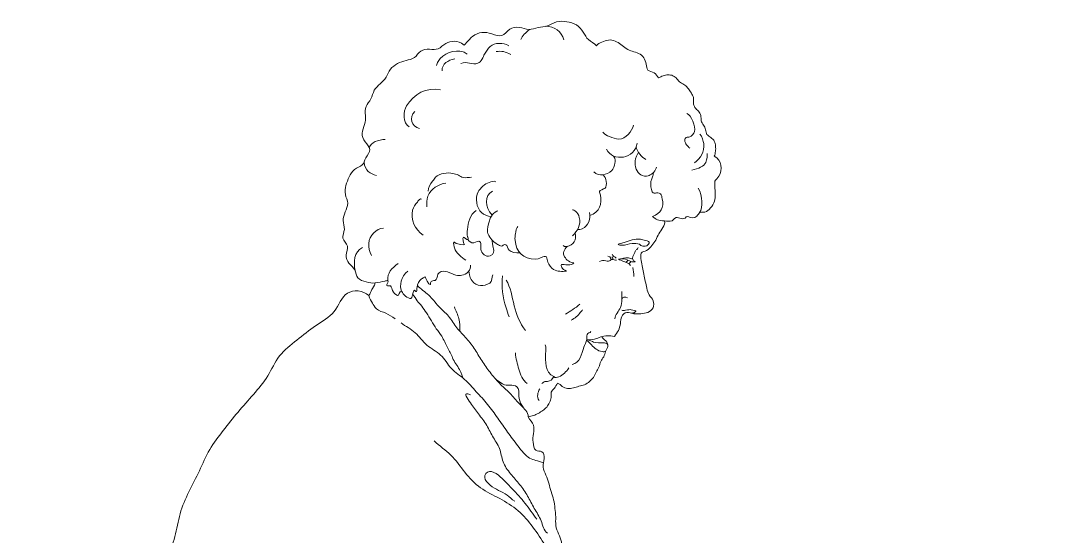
# Model space of a CAD drawing. Header units: feet. Extents: x 89 to 238, y -57 to 31.
# Drawn here: x 147.441 to 150.261, y -38.244 to -36.856 of the extents above; entities that cross this region are included whole.
import ezdxf

# ---------------------------------------------------------------- set-up
doc = ezdxf.new("R2010")
doc.units = ezdxf.units.FT
doc.header["$MEASUREMENT"] = 0
doc.layers.add('inner', color=1, linetype='Continuous')
doc.layers.add('outer', color=3, linetype='Continuous')

msp = doc.modelspace()

# ---------------------------------------------------------------- linework, layer by layer
at = {"layer": 'inner', "lineweight": 9}
for points in [[(148.7869, -36.906), (148.7916, -36.8966), (148.7987, -36.888), (148.8122, -36.8792)], [(148.854, -36.8708), (148.8778, -36.8708), (148.8972, -36.8843), (148.903, -36.9076)], [(148.76, -36.9467), (148.7465, -36.939), (148.7354, -36.9368), (148.7204, -36.9388)], [(148.6094, -36.9582), (148.5912, -36.9627), (148.5751, -36.9709), (148.5751, -36.9907)], [(148.5019, -37.1005), (148.4853, -37.1171), (148.4931, -37.1405), (148.5148, -37.1459)], [(148.4223, -37.1758), (148.4038, -37.1758), (148.383, -37.1838), (148.3791, -37.1972)], [(149.0178, -37.2015), (149.0344, -37.238), (149.0955, -37.2277), (149.1003, -37.1854)], [(149.098, -37.1952), (149.0992, -37.2084), (149.1139, -37.2246), (149.1239, -37.2298)], [(148.365, -37.2371), (148.3667, -37.2598), (148.3826, -37.2685), (148.3984, -37.2725)], [(148.7109, -37.3151), (148.6896, -37.3267), (148.6889, -37.3574), (148.7097, -37.3793)], [(149.2651, -37.3067), (149.2761, -37.3287), (149.279, -37.3582), (149.2688, -37.3728)], [(148.3605, -37.4669), (148.3375, -37.4785), (148.3366, -37.5071), (148.3409, -37.5286)], [(149.1035, -37.4666), (149.1026, -37.4694), (149.1003, -37.4721), (149.0975, -37.473)], [(149.0352, -37.4984), (149.035, -37.4969), (149.0349, -37.4954), (149.0323, -37.492)], [(149.0441, -37.4951), (149.0396, -37.4921), (149.0361, -37.4894), (149.033, -37.4851)], [(149.0756, -37.5008), (149.0745, -37.5025), (149.0718, -37.5059), (149.0698, -37.5064)], [(148.4572, -37.5097), (148.4391, -37.5232), (148.4277, -37.5346), (148.429, -37.5563)], [(149.0848, -37.5046), (149.0822, -37.5072), (149.0804, -37.5089), (149.0772, -37.5099)], [(149.0886, -37.5206), (149.0913, -37.5287), (149.0914, -37.5364), (149.0914, -37.5451)], [(148.4827, -37.5307), (148.4644, -37.5443), (148.46, -37.5705), (148.4658, -37.5842)], [(148.7478, -37.5546), (148.7596, -37.5731), (148.7672, -37.6251), (148.7842, -37.6707), (148.7999, -37.6904)], [(148.5087, -37.5693), (148.5172, -37.5782), (148.5414, -37.594), (148.5641, -37.6257), (148.5944, -37.6504), (148.6135, -37.6847), (148.6418, -37.7113), (148.6648, -37.7424), (148.684, -37.7759), (148.7068, -37.8072), (148.7322, -37.8364), (148.7618, -37.8617), (148.7854, -37.892), (148.8074, -37.9097), (148.8074, -37.923)], [(149.0746, -37.6023), (149.0686, -37.5984), (149.0594, -37.6004), (149.0594, -37.6049)], [(148.6084, -37.6268), (148.6115, -37.6376), (148.6243, -37.6576), (148.6227, -37.6811), (148.6234, -37.6932)], [(148.9463, -37.6195), (148.9339, -37.6304), (148.9208, -37.6378), (148.9074, -37.6468)], [(148.4648, -37.6701), (148.4772, -37.679), (148.5053, -37.6934), (148.5314, -37.733), (148.5749, -37.7529), (148.5973, -37.7956), (148.6371, -37.8202), (148.6666, -37.8557), (148.699, -37.8886), (148.725, -37.9264), (148.7518, -37.9645), (148.7778, -38), (148.8113, -38.0418), (148.8326, -38.0394), (148.8482, -38.048)], [(148.7725, -37.7509), (148.7741, -37.766), (148.7808, -37.7951), (148.7917, -37.8234), (148.804, -37.8333)], [(148.6517, -37.864), (148.6299, -37.854), (148.6506, -37.8841), (148.6691, -37.9112), (148.6949, -37.9412), (148.7096, -37.976), (148.7331, -38.0073), (148.7363, -38.0452), (148.7592, -38.0772), (148.7848, -38.1044), (148.8062, -38.136), (148.8227, -38.1701), (148.8441, -38.2018), (148.8488, -38.2292), (148.8588, -38.2364)], [(148.8381, -37.8473), (148.8326, -37.8578), (148.8296, -37.8687), (148.8363, -37.8791)], [(148.5535, -37.9881), (148.5679, -38.0016), (148.6021, -38.0233), (148.6351, -38.0736), (148.6765, -38.1173), (148.7313, -38.1421), (148.7817, -38.1737), (148.8214, -38.2195), (148.842, -38.2531), (148.8537, -38.269)], [(148.8302, -38.1983), (148.8247, -38.1915), (148.8144, -38.1774), (148.7992, -38.156), (148.7823, -38.1358), (148.7641, -38.117), (148.7455, -38.098), (148.7285, -38.0797), (148.7008, -38.064), (148.6835, -38.0861), (148.705, -38.1092), (148.7269, -38.1213), (148.7514, -38.1321), (148.763, -38.1458), (148.7707, -38.1501)]]:
    msp.add_open_spline(points, degree=3, dxfattribs=at)
for points, knots in [([(148.6429, -36.9458), (148.6392, -36.944), (148.6362, -36.9409), (148.6323, -36.9397), (148.6094, -36.9323), (148.5763, -36.9436), (148.5645, -36.9652), (148.5626, -36.9688), (148.5617, -36.9729), (148.5601, -36.9766)], [0, 0, 0, 0, 1, 1, 1, 2, 2, 2, 3, 3, 3, 3]), ([(148.7547, -36.9238), (148.7457, -36.9171), (148.74, -36.9173), (148.7283, -36.9168), (148.71, -36.9159), (148.6971, -36.9308), (148.6895, -36.9458), (148.6856, -36.9538), (148.6809, -36.9669), (148.6719, -36.9705), (148.6568, -36.9765), (148.6426, -36.9627), (148.6253, -36.9714)], [0, 0, 0, 0, 1, 1, 1, 2, 2, 2, 3, 3, 3, 4, 4, 4, 4]), ([(148.5712, -37.0423), (148.5336, -37.0329), (148.4983, -37.0541), (148.4797, -37.0851), (148.4704, -37.1006), (148.4689, -37.131), (148.4865, -37.1416)], [0, 0, 0, 0, 1, 1, 1, 2, 2, 2, 2]), ([(149.2343, -37.1057), (149.2467, -37.1098), (149.2587, -37.1416), (149.2548, -37.1544), (149.2534, -37.159), (149.2466, -37.1678), (149.242, -37.169), (149.2388, -37.1698), (149.2357, -37.1688), (149.2326, -37.1707), (149.2243, -37.1756), (149.2313, -37.1874), (149.2351, -37.1921), (149.2372, -37.1946), (149.2393, -37.1972), (149.242, -37.1989)], [0, 0, 0, 0, 1, 1, 1, 2, 2, 2, 3, 3, 3, 4, 4, 4, 5, 5, 5, 5]), ([(149.0905, -37.1373), (149.0866, -37.1529), (149.0698, -37.175), (149.0512, -37.175), (149.0431, -37.175), (149.0338, -37.171), (149.0264, -37.1681), (149.0187, -37.1651), (149.0136, -37.1624), (149.0084, -37.1561)], [0, 0, 0, 0, 1, 1, 1, 2, 2, 2, 3, 3, 3, 3]), ([(149.2696, -37.1617), (149.2755, -37.1664), (149.279, -37.182), (149.2796, -37.1869), (149.2824, -37.2091), (149.2713, -37.2259), (149.2548, -37.2391)], [0, 0, 0, 0, 1, 1, 1, 2, 2, 2, 2]), ([(149.1038, -37.2102), (149.0956, -37.2261), (149.0949, -37.232), (149.0947, -37.2379), (149.0942, -37.2545), (149.1044, -37.2692), (149.1237, -37.2764), (149.1301, -37.2734), (149.1326, -37.2725), (149.1416, -37.269), (149.1507, -37.2592), (149.1529, -37.2499)], [0, 0, 0, 0, 2, 2, 2, 3, 3, 4, 4, 4, 5, 5, 5, 5]), ([(149.289, -37.2135), (149.2897, -37.2192), (149.2894, -37.2274), (149.2807, -37.2481), (149.2655, -37.2544), (149.248, -37.258)], [0, 0, 0, 0, 1, 1, 2, 2, 2, 2]), ([(149.037, -37.2203), (149.043, -37.228), (149.0412, -37.2347), (149.0401, -37.2452), (149.0365, -37.2553), (149.0319, -37.2597), (149.0189, -37.2718), (148.9977, -37.2761), (148.9842, -37.2629)], [0, 0, 0, 0, 1, 1, 2, 2, 2, 3, 3, 3, 3]), ([(148.6542, -37.2776), (148.6471, -37.2776), (148.6391, -37.2797), (148.632, -37.2785), (148.6273, -37.2777), (148.6232, -37.2737), (148.6191, -37.2716), (148.6153, -37.2697), (148.6081, -37.2683), (148.6046, -37.2674), (148.5902, -37.2635), (148.5684, -37.2668), (148.5575, -37.2776), (148.5545, -37.2806), (148.5526, -37.2847), (148.5498, -37.2879), (148.5426, -37.2963), (148.5378, -37.3039), (148.5378, -37.3153)], [0, 0, 0, 0, 1, 1, 1, 2, 2, 2, 3, 3, 3, 4, 4, 4, 5, 5, 5, 6, 6, 6, 6]), ([(149.0087, -37.2712), (149.0166, -37.2779), (149.022, -37.2993), (149.0133, -37.3074), (149.0112, -37.3094), (148.999, -37.3128), (148.999, -37.3155), (148.9991, -37.3187), (149.0008, -37.3223), (149.0014, -37.3254), (149.0055, -37.3473), (149.0006, -37.3731), (148.973, -37.3802)], [0, 0, 0, 0, 1, 1, 1, 2, 2, 2, 3, 3, 3, 4.196609, 4.196609, 4.196609, 4.196609]), ([(149.1445, -37.2642), (149.1439, -37.2697), (149.1437, -37.2707), (149.1429, -37.2742), (149.1413, -37.2778), (149.1399, -37.2814), (149.136, -37.2913), (149.1363, -37.3006), (149.1389, -37.3107), (149.144, -37.3302), (149.154, -37.3135), (149.163, -37.3224), (149.1668, -37.326), (149.1669, -37.3308), (149.168, -37.3355), (149.1735, -37.3587), (149.1641, -37.3748), (149.1418, -37.3831), (149.1525, -37.3915), (149.1566, -37.3947), (149.1744, -37.3953)], [0, 0, 0, 0, 0.869196, 0.869196, 1.869196, 1.869196, 1.869196, 2.869196, 2.869196, 2.869196, 3.869196, 3.869196, 3.869196, 4.869196, 4.869196, 4.869196, 5.869196, 5.869196, 5.869196, 6.869196, 6.869196, 6.869196, 6.869196]), ([(148.5849, -37.293), (148.5673, -37.2955), (148.5436, -37.3094), (148.537, -37.3281), (148.5336, -37.3378), (148.5344, -37.3472), (148.5344, -37.3572)], [0, 0, 0, 0, 1, 1, 1, 2, 2, 2, 2]), ([(148.7202, -37.2897), (148.7139, -37.2858), (148.7081, -37.29), (148.7016, -37.2917), (148.6911, -37.2945), (148.6775, -37.3071), (148.6722, -37.3169), (148.6636, -37.333), (148.6675, -37.3608), (148.6813, -37.3727), (148.6886, -37.379), (148.6977, -37.3819), (148.7069, -37.3839)], [0, 0, 0, 0, 1, 1, 1, 2, 2, 2, 3, 3, 3, 3.815316, 3.815316, 3.815316, 3.815316]), ([(148.5199, -37.3367), (148.5172, -37.3313), (148.5091, -37.344), (148.5088, -37.3444), (148.5037, -37.3503), (148.4976, -37.358), (148.4959, -37.3658), (148.4901, -37.3921), (148.5019, -37.4185), (148.5242, -37.4333)], [0, 0, 0, 0, 1, 1, 1, 2, 2, 2, 3, 3, 3, 3]), ([(148.6671, -37.3672), (148.6503, -37.3787), (148.6454, -37.3989), (148.6433, -37.4179), (148.6426, -37.424), (148.6422, -37.4316), (148.644, -37.4376), (148.6443, -37.4388), (148.6468, -37.4437), (148.6452, -37.4448), (148.6419, -37.4471), (148.6331, -37.4389), (148.6328, -37.439), (148.6281, -37.441), (148.6335, -37.4556), (148.6349, -37.458), (148.6351, -37.4584), (148.6358, -37.4587), (148.6356, -37.459), (148.6347, -37.4603), (148.6155, -37.4571), (148.6131, -37.4561), (148.6121, -37.4557), (148.6084, -37.4521), (148.6073, -37.4524), (148.6045, -37.4532), (148.6075, -37.4656), (148.6083, -37.4678), (148.6133, -37.4808), (148.627, -37.4949), (148.6396, -37.5006)], [0, 0, 0, 0, 1, 1, 1, 2, 2, 2, 3, 3, 3, 4, 4, 4, 5, 5, 5, 6, 6, 6, 7, 7, 7, 8, 8, 8, 9, 9, 9, 10, 10, 10, 10]), ([(148.725, -37.3678), (148.7233, -37.3665), (148.7134, -37.3758), (148.7106, -37.3783), (148.7034, -37.385), (148.6941, -37.4206), (148.6987, -37.4295), (148.7056, -37.4431), (148.7114, -37.4505), (148.7244, -37.4585), (148.7272, -37.4602), (148.7318, -37.463), (148.7351, -37.463), (148.7385, -37.4629), (148.7404, -37.4569), (148.7473, -37.4593), (148.751, -37.4606), (148.7526, -37.4709), (148.7557, -37.4738), (148.762, -37.4798), (148.774, -37.4822), (148.7844, -37.4813)], [0, 0, 0, 0, 1, 1, 1, 2, 2, 2, 3, 3, 3, 4, 4, 4, 5, 5, 5, 6, 6, 6, 7, 7, 7, 7]), ([(148.9263, -37.3656), (148.929, -37.3648), (148.9317, -37.3674), (148.9341, -37.369), (148.9405, -37.3734), (148.943, -37.3787), (148.9447, -37.386), (148.9493, -37.406), (148.94, -37.4212), (148.9268, -37.4351)], [0, 0, 0, 0, 1, 1, 1, 2, 2, 2, 3, 3, 3, 3]), ([(148.9719, -37.3722), (148.9759, -37.3894), (148.9692, -37.4089), (148.9525, -37.4163), (148.9492, -37.4178), (148.9434, -37.4192), (148.9399, -37.418)], [0, 0, 0, 0, 1, 1, 1, 2.060258, 2.060258, 2.060258, 2.060258]), ([(148.4172, -37.4145), (148.4072, -37.4145), (148.3989, -37.4212), (148.3915, -37.4274), (148.3735, -37.4425), (148.3748, -37.4684), (148.3847, -37.4881)], [0, 0, 0, 0, 1, 1, 1, 2, 2, 2, 2]), ([(148.7793, -37.4101), (148.7761, -37.4139), (148.7756, -37.4162), (148.7746, -37.4204), (148.7737, -37.4246), (148.7729, -37.4288), (148.7716, -37.435), (148.7712, -37.441), (148.7718, -37.4474), (148.7745, -37.4797), (148.7937, -37.4971), (148.8267, -37.4981), (148.8382, -37.4968), (148.841, -37.4943), (148.8443, -37.4928), (148.8451, -37.4924), (148.855, -37.4892), (148.8564, -37.4923), (148.8582, -37.4964), (148.8581, -37.5021), (148.8597, -37.5064), (148.8623, -37.5137), (148.8689, -37.5219), (148.8756, -37.5259), (148.8862, -37.5321), (148.8984, -37.5313), (148.91, -37.5307), (148.9033, -37.527), (148.9002, -37.5257), (148.898, -37.5204), (148.897, -37.518), (148.8942, -37.5136), (148.8967, -37.5128), (148.9025, -37.5111), (148.9251, -37.5175), (148.9299, -37.5081), (148.9131, -37.5051), (148.9083, -37.4981), (148.9031, -37.4878), (148.8994, -37.4807), (148.9075, -37.4664), (148.9129, -37.4636)], [0, 0, 0, 0, 1, 1, 2, 2, 2, 3, 3, 3, 4, 4, 4, 5, 5, 5, 6, 6, 6, 7, 7, 7, 8, 8, 8, 8.898197, 8.898197, 8.898197, 9.898197, 9.898197, 9.898197, 10.898197, 10.898197, 10.898197, 11.898197, 11.898197, 11.898197, 12.898197, 12.898197, 12.898197, 13.898197, 13.898197, 13.898197, 13.898197]), ([(148.9332, -37.4278), (148.9399, -37.4459), (148.9275, -37.4605), (148.9119, -37.4638), (148.9095, -37.4643), (148.9068, -37.4655), (148.9015, -37.4618)], [-0.006586, -0.006586, -0.006586, -0.006586, 1, 1, 1, 2, 2, 2, 2]), ([(149.1226, -37.448), (149.1393, -37.4483), (149.1329, -37.4611), (149.1224, -37.4632), (149.119, -37.4639), (149.1133, -37.4628), (149.1103, -37.461), (149.1089, -37.4601), (149.1083, -37.4585), (149.1065, -37.458), (149.1007, -37.456), (149.0935, -37.4553), (149.0873, -37.4561), (149.0774, -37.4573), (149.069, -37.4606), (149.0587, -37.4606), (149.057, -37.4606), (149.0501, -37.4599), (149.0497, -37.4583), (149.0493, -37.4568), (149.0635, -37.4541), (149.0655, -37.4535), (149.0804, -37.4485), (149.0937, -37.4426), (149.1099, -37.4444), (149.1141, -37.4449), (149.1173, -37.4479), (149.1226, -37.448)], [0, 0, 0, 0, 1, 1, 1, 2, 2, 2, 3, 3, 3, 4, 4, 4, 5, 5, 5, 6, 6, 6, 7, 7, 7, 8, 8, 8, 9, 9, 9, 9]), ([(148.7088, -37.4456), (148.7116, -37.4627), (148.7123, -37.4656), (148.7147, -37.4752), (148.7161, -37.4862), (148.7046, -37.4895), (148.692, -37.4931), (148.6818, -37.4829), (148.6795, -37.4717), (148.6785, -37.4662), (148.682, -37.4575), (148.6784, -37.4528), (148.6734, -37.4461), (148.6661, -37.4526), (148.6607, -37.4539), (148.6521, -37.4561), (148.6473, -37.449), (148.6444, -37.4451)], [0, 0, 0, 0, 1, 1, 2, 2, 2, 3, 3, 3, 4, 4, 4, 5, 5, 5, 6, 6, 6, 6]), ([(149.0452, -37.5012), (149.0407, -37.5012), (149.0358, -37.4984), (149.0313, -37.4995), (149.0287, -37.5002), (149.0264, -37.5032), (149.0236, -37.504), (149.0216, -37.5044), (149.0183, -37.5026), (149.0163, -37.5023), (149.0106, -37.5013), (149.0043, -37.5024), (148.9991, -37.5045)], [0, 0, 0, 0, 1, 1, 1, 2, 2, 2, 3, 3, 3, 4, 4, 4, 4]), ([(149.0214, -37.49), (149.0258, -37.4917), (149.0269, -37.4923), (149.0269, -37.4923), (149.0269, -37.4923), (149.0297, -37.4967), (149.0297, -37.4967), (149.0297, -37.4967), (149.0308, -37.4978), (149.0308, -37.4978)], [0, 0, 0, 0, 1.333333, 1.333333, 1.333333, 2.666667, 2.666667, 2.666667, 4, 4, 4, 4]), ([(149.0964, -37.4753), (149.0934, -37.4823), (149.0881, -37.4882), (149.0882, -37.4965), (149.085, -37.4978), (149.08, -37.4956), (149.0772, -37.4949), (149.0682, -37.4926), (149.0592, -37.4979), (149.0504, -37.4979), (149.0538, -37.5012), (149.0599, -37.502), (149.0621, -37.5032), (149.0685, -37.5064), (149.0789, -37.5085), (149.0824, -37.5156)], [0, 0, 0, 0, 1, 1, 1, 2, 2, 2, 3, 3, 3, 4, 4, 4, 5, 5, 5, 5]), ([(149.0882, -37.4965), (149.0892, -37.4993), (149.091, -37.5022), (149.0922, -37.5032), (149.0925, -37.5033), (149.0953, -37.5049), (149.0953, -37.505), (149.0953, -37.505), (149.0919, -37.505), (149.0919, -37.505), (149.0906, -37.5051), (149.0882, -37.5054), (149.0866, -37.505), (149.0802, -37.5038), (149.0752, -37.4998), (149.0689, -37.4983), (149.0649, -37.4973), (149.0612, -37.4975), (149.056, -37.4973)], [0, 0, 0, 0, 1, 1, 1, 2, 2, 2, 3, 3, 3, 4, 4, 4, 5, 5, 5, 6, 6, 6, 6]), ([(148.3951, -37.5624), (148.4042, -37.5612), (148.4127, -37.5591), (148.4213, -37.5571), (148.4226, -37.5569), (148.428, -37.5553), (148.4292, -37.5565), (148.4329, -37.56), (148.4236, -37.5663), (148.4268, -37.5695), (148.4284, -37.5711), (148.4342, -37.5689), (148.4366, -37.5704), (148.4393, -37.5721), (148.4404, -37.58), (148.4417, -37.5827), (148.4442, -37.5881), (148.4494, -37.5935), (148.4548, -37.596), (148.4592, -37.598), (148.4597, -37.583), (148.4662, -37.5842), (148.4672, -37.5844), (148.4699, -37.5908), (148.4705, -37.5916), (148.4749, -37.598), (148.478, -37.5996), (148.485, -37.6021), (148.4866, -37.6027), (148.4896, -37.6054), (148.4915, -37.6046), (148.4939, -37.6036), (148.4976, -37.5863), (148.4994, -37.5831), (148.502, -37.5784), (148.5039, -37.5876), (148.5059, -37.5856), (148.5078, -37.5836), (148.5072, -37.5762), (148.5077, -37.5737), (148.5092, -37.5658), (148.5132, -37.5561), (148.5201, -37.5513), (148.5226, -37.5496), (148.5257, -37.5477), (148.5284, -37.5463), (148.5287, -37.5462), (148.5291, -37.5459), (148.5294, -37.5461), (148.5311, -37.5478), (148.5383, -37.5686), (148.5434, -37.5665), (148.5441, -37.5662), (148.5437, -37.5648), (148.5438, -37.564), (148.5442, -37.5621), (148.5455, -37.5584), (148.5473, -37.5572), (148.5507, -37.5549), (148.5558, -37.5575), (148.5593, -37.5534), (148.5633, -37.5487), (148.5618, -37.5392), (148.5671, -37.5349), (148.581, -37.5237), (148.5988, -37.5376), (148.6124, -37.5412), (148.6182, -37.5427), (148.6231, -37.5426), (148.6288, -37.5416), (148.6391, -37.5399), (148.6552, -37.5267), (148.6517, -37.5146)], [0, 0, 0, 0, 1, 1, 1, 2, 2, 2, 3, 3, 3, 4, 4, 4, 5, 5, 5, 6, 6, 6, 7, 7, 7, 8, 8, 8, 9, 9, 9, 10, 10, 10, 11, 11, 11, 12, 12, 12, 13, 13, 13, 14, 14, 14, 15, 15, 15, 16, 16, 16, 17, 17, 17, 18, 18, 18, 19, 19, 19, 20, 20, 20, 21, 21, 21, 22, 22, 22, 23, 23, 23, 24, 24, 24, 24]), ([(148.6475, -37.5296), (148.649, -37.5473), (148.6529, -37.5516), (148.6562, -37.5562), (148.6678, -37.5725), (148.6882, -37.5723), (148.704, -37.5629), (148.7103, -37.5591), (148.709, -37.5457), (148.7118, -37.5401)], [0, 0, 0, 0, 1, 1, 1, 2, 2, 2, 3, 3, 3, 3]), ([(148.7383, -37.5427), (148.7342, -37.5727), (148.7385, -37.6005), (148.7477, -37.6289), (148.7504, -37.6372), (148.752, -37.6456), (148.7556, -37.6535)], [0, 0, 0, 0, 1, 1, 1, 2, 2, 2, 2]), ([(149.0591, -37.5856), (149.0591, -37.5999), (149.0608, -37.6146), (149.0553, -37.6282), (149.0514, -37.6381), (149.0406, -37.6483), (149.0406, -37.6587)], [0, 0, 0, 0, 1, 1, 1, 2, 2, 2, 2]), ([(148.3783, -37.5965), (148.3798, -37.6053), (148.3843, -37.612), (148.3875, -37.6165), (148.391, -37.6215), (148.3941, -37.6274), (148.3985, -37.6317), (148.405, -37.6381), (148.4156, -37.6404), (148.4236, -37.644), (148.4325, -37.648), (148.4403, -37.6538), (148.4485, -37.6587)], [0, 0, 0, 0, 1, 1, 1, 2, 2, 2, 3, 3, 3, 4, 4, 4, 4]), ([(148.4962, -37.5931), (148.5008, -37.5985), (148.5045, -37.6043), (148.5081, -37.6104), (148.5112, -37.6156), (148.5171, -37.6193), (148.5204, -37.6244), (148.5244, -37.6306), (148.5287, -37.6369), (148.533, -37.6431), (148.5426, -37.6568), (148.5506, -37.6715), (148.5597, -37.6855), (148.5643, -37.6926), (148.5702, -37.6988), (148.5744, -37.706), (148.5801, -37.7157), (148.5845, -37.7265), (148.5901, -37.7364), (148.5951, -37.745), (148.5998, -37.755), (148.6036, -37.7643), (148.6081, -37.7751), (148.6163, -37.7852), (148.6219, -37.7956), (148.6272, -37.8053), (148.6296, -37.8152), (148.6318, -37.819)], [0.036403, 0.036403, 0.036403, 0.036403, 1, 1, 1, 2, 2, 2, 3, 3, 3, 4, 4, 4, 5, 5, 5, 6, 6, 6, 7, 7, 7, 8, 8, 8, 9, 9, 9, 9]), ([(148.953, -37.6345), (148.953, -37.6371), (148.9489, -37.6396), (148.9474, -37.6418), (148.9416, -37.6505), (148.9324, -37.6576), (148.923, -37.6623)], [0, 0, 0, 0, 1, 1, 1, 2, 2, 2, 2]), ([(149.0857, -37.6437), (149.0884, -37.6434), (149.0901, -37.643), (149.094, -37.6418), (149.0976, -37.6391), (149.0972, -37.6383), (149.0965, -37.6369), (149.0825, -37.6335), (149.077, -37.6343), (149.0689, -37.6359), (149.0671, -37.6363), (149.0601, -37.6378), (149.059, -37.6355)], [0, 0, 0, 0, 1, 1, 2, 2, 2, 3, 4, 4, 4, 5, 5, 5, 5]), ([(148.9762, -37.6931), (148.9744, -37.6968), (148.9665, -37.6972), (148.9655, -37.7009), (148.9644, -37.7055), (148.9652, -37.7104), (148.9646, -37.7151), (148.9637, -37.7221), (148.959, -37.7288), (148.9568, -37.7354), (148.9513, -37.752), (148.9468, -37.7789), (148.9252, -37.7816)], [0, 0, 0, 0, 1, 1, 1, 2, 2, 2, 3, 3, 3, 4, 4, 4, 4]), ([(148.9641, -37.7175), (148.9683, -37.7188), (148.9751, -37.7255), (148.9778, -37.729), (148.9849, -37.7378), (148.9945, -37.7454), (149.0059, -37.7471), (149.0096, -37.7476), (149.0125, -37.7481), (149.0159, -37.7464)], [0, 0, 0, 0, 1, 1, 1, 2, 2, 2, 3, 3, 3, 3]), ([(149.0074, -37.7062), (149.0006, -37.7073), (148.9951, -37.7107), (148.9907, -37.7122), (148.9835, -37.7146), (148.9764, -37.7157), (148.9645, -37.7155), (148.9739, -37.716), (148.9789, -37.7201), (148.9833, -37.7215), (148.9912, -37.7242), (149.0007, -37.7231), (149.0126, -37.7235), (149.0156, -37.7241), (149.0202, -37.7256), (149.0218, -37.7286)], [0, 0, 0, 0, 1, 1, 1, 2, 2, 2, 3, 3, 3, 4, 4, 4, 5, 5, 5, 5]), ([(148.8529, -37.729), (148.8559, -37.7349), (148.8541, -37.7457), (148.8541, -37.7524), (148.8541, -37.7724), (148.8506, -37.8032), (148.8761, -37.8146), (148.8712, -37.8225), (148.8671, -37.8268), (148.8593, -37.8278), (148.8569, -37.8281), (148.8545, -37.8276), (148.8522, -37.8281), (148.8489, -37.829), (148.8462, -37.8318), (148.8434, -37.8336)], [0, 0, 0, 0, 1, 1, 1, 2, 2, 2, 3, 3, 3, 4, 4, 4, 5, 5, 5, 5]), ([(148.9164, -37.791), (148.9089, -37.8023), (148.9019, -37.8098), (148.8893, -37.8152), (148.8862, -37.8165), (148.8783, -37.819), (148.8761, -37.8146)], [0, 0, 0, 0, 1, 1, 1, 2, 2, 2, 2]), ([(148.7201, -37.8221), (148.7308, -37.8287), (148.7361, -37.8345), (148.7433, -37.8366), (148.7547, -37.8401), (148.7733, -37.8327), (148.7799, -37.847), (148.7836, -37.8551), (148.781, -37.865), (148.7828, -37.8736), (148.7847, -37.8827), (148.788, -37.8896), (148.7931, -37.8974)], [0, 0, 0, 0, 1, 1, 1, 2, 2, 2, 3, 3, 3, 4, 4, 4, 4])]:
    msp.add_open_spline(points, degree=3, knots=knots, dxfattribs=at)
at = {"layer": 'outer', "lineweight": 9}
msp.add_open_spline([(148.991, -36.9237), (148.9936, -36.9185), (149.0059, -36.9134), (149.023, -36.906), (149.0416, -36.9094), (149.0572, -36.919), (149.0709, -36.9317), (149.087, -36.9387), (149.1051, -36.9424), (149.1195, -36.9548), (149.126, -36.9721), (149.1257, -36.9918), (149.1484, -36.9935), (149.1548, -37.0048), (149.1578, -37.01), (149.1619, -37.0079), (149.17, -37.0037), (149.1836, -37.0006), (149.1976, -37.0029), (149.2079, -37.0123), (149.2165, -37.0233), (149.2297, -37.0285), (149.2388, -37.0392), (149.2466, -37.0503), (149.2532, -37.0628), (149.2513, -37.0769), (149.2549, -37.0902), (149.2658, -37.0992), (149.2738, -37.1109), (149.2711, -37.1258), (149.28, -37.1367), (149.2849, -37.1491), (149.2865, -37.1634), (149.2999, -37.17), (149.3094, -37.1799), (149.3121, -37.1939), (149.312, -37.2076), (149.3098, -37.2166), (149.308, -37.2208), (149.3297, -37.2311), (149.3308, -37.258), (149.3204, -37.2745), (149.3178, -37.2787), (149.3115, -37.2842), (149.3098, -37.2885), (149.309, -37.2903), (149.3098, -37.2958), (149.3098, -37.2975), (149.3098, -37.311), (149.3117, -37.3246), (149.3098, -37.3378), (149.3082, -37.349), (149.2969, -37.3642), (149.2876, -37.3698), (149.2821, -37.3732), (149.2745, -37.3698), (149.2695, -37.3723), (149.2664, -37.3738), (149.2643, -37.3797), (149.2613, -37.3822), (149.2537, -37.3882), (149.2473, -37.3887), (149.237, -37.3833), (149.2354, -37.3836), (149.2338, -37.3839), (149.2322, -37.3843), (149.2256, -37.3952), (149.2119, -37.385), (149.2054, -37.3863), (149.1985, -37.3877), (149.199, -37.3961), (149.1898, -37.3961), (149.1865, -37.3961), (149.1829, -37.3968), (149.1744, -37.3953), (149.177, -37.4004), (149.1696, -37.4139), (149.1581, -37.4291), (149.1512, -37.4475), (149.1405, -37.4613), (149.1271, -37.4769), (149.1077, -37.4786), (149.1118, -37.5025), (149.1142, -37.5201), (149.119, -37.5391), (149.1224, -37.5579), (149.1263, -37.5766), (149.1317, -37.5954), (149.146, -37.6093), (149.1459, -37.6304), (149.1294, -37.6433), (149.1105, -37.6453), (149.0914, -37.647), (149.0721, -37.6377), (149.0563, -37.652), (149.0564, -37.672), (149.0506, -37.6903), (149.0437, -37.7012), (149.0396, -37.7062), (149.0308, -37.7051), (149.0231, -37.7049), (148.9975, -37.7055), (149.0191, -37.7181), (149.0243, -37.7338), (149.0144, -37.7461), (149.0117, -37.7615), (149.0008, -37.7734), (148.9986, -37.7896), (148.9895, -37.8026), (148.9837, -37.8175), (148.9725, -37.8283), (148.9593, -37.8375), (148.9436, -37.8402), (148.9291, -37.8457), (148.9129, -37.8481), (148.8984, -37.8418), (148.8911, -37.8343), (148.8863, -37.8319), (148.883, -37.838), (148.8786, -37.8457), (148.8665, -37.8556), (148.8708, -37.8712), (148.8644, -37.8844), (148.8579, -37.8972), (148.8464, -37.9062), (148.8344, -37.9138), (148.8215, -37.9202), (148.812, -37.9218), (148.8074, -37.923), (148.8116, -37.9327), (148.8257, -37.9435), (148.8203, -37.969), (148.8191, -37.9904), (148.8245, -38.0184), (148.8469, -38.0121), (148.8532, -38.0355), (148.8433, -38.0586), (148.8559, -38.0801), (148.8627, -38.102), (148.8685, -38.1247), (148.8764, -38.1465), (148.8791, -38.1697), (148.8821, -38.1927), (148.8797, -38.2164), (148.8886, -38.2382), (148.8983, -38.2595), (148.8977, -38.2836), (148.9092, -38.3043), (148.9196, -38.325), (148.9297, -38.346), (148.9371, -38.3681), (148.9389, -38.3836), (148.9388, -38.3914), (148.9484, -38.3954), (148.9689, -38.3928), (148.9959, -38.3991), (149.023, -38.4048), (149.0499, -38.412), (149.0777, -38.4132), (149.1048, -38.42), (149.122, -38.4282), (149.1285, -38.4345), (149.1285, -38.4456), (149.1294, -38.4617), (149.1279, -38.4858), (149.1225, -38.5095), (149.1125, -38.5313), (149.1114, -38.5575), (149.1032, -38.5733), (149.1052, -38.5918), (149.1052, -38.5994), (149.1254, -38.5993), (149.163, -38.5987), (149.2196, -38.5963), (149.2752, -38.5858), (149.3316, -38.5835), (149.3879, -38.5782), (149.4437, -38.5723), (149.4727, -38.5582), (149.498, -38.5673), (149.5034, -38.5634), (149.5155, -38.5666), (149.5301, -38.562), (149.5456, -38.5519), (149.5612, -38.5437), (149.5766, -38.5349), (149.5925, -38.5269), (149.6085, -38.519), (149.6261, -38.5161), (149.6428, -38.5101), (149.6592, -38.5032), (149.6754, -38.4958), (149.6914, -38.4881), (149.7076, -38.4809), (149.724, -38.4739), (149.7417, -38.4716), (149.7595, -38.4709), (149.7769, -38.467), (149.7942, -38.4635), (149.812, -38.4613), (149.8279, -38.4522), (149.8461, -38.4535), (149.8566, -38.4597), (149.8609, -38.4637), (149.8582, -38.4573), (149.8571, -38.4419), (149.8441, -38.4259), (149.8442, -38.4034), (149.8558, -38.3886), (149.8555, -38.3671), (149.8618, -38.3478), (149.8739, -38.331), (149.8913, -38.3203), (149.9105, -38.3136), (149.931, -38.3113), (149.9484, -38.3011), (149.9679, -38.2954), (149.9884, -38.2975), (150.008, -38.3029), (150.0261, -38.2796), (150.0435, -38.2912), (150.0578, -38.3016), (150.0802, -38.3212), (150.0584, -38.3221), (150.0882, -38.3312), (150.1014, -38.3435), (150.1093, -38.3554), (150.1139, -38.3601), (150.1057, -38.3618), (150.0819, -38.3466), (150.069, -38.3424), (150.0596, -38.3418), (150.0539, -38.3435), (150.0481, -38.3493), (150.0549, -38.3511), (150.0638, -38.3585), (150.0742, -38.3636), (150.0868, -38.3621), (150.0929, -38.3736), (150.0973, -38.3836), (150.1154, -38.395), (150.0921, -38.3933), (150.107, -38.4079), (150.1181, -38.4091), (150.1308, -38.4137), (150.1381, -38.4243), (150.1469, -38.4332), (150.1594, -38.438), (150.1671, -38.4461), (150.1781, -38.4614), (150.1645, -38.4575), (150.1572, -38.4609), (150.1548, -38.4675), (150.1417, -38.459), (150.127, -38.4562), (150.1429, -38.4673), (150.1509, -38.4748), (150.1634, -38.4794), (150.1745, -38.4851), (150.1834, -38.4944), (150.1899, -38.5052), (150.1918, -38.5181), (150.1964, -38.529), (150.182, -38.5186), (150.1685, -38.5133), (150.1669, -38.5265), (150.1512, -38.5216), (150.141, -38.5158), (150.1285, -38.5145), (150.1236, -38.525), (150.1097, -38.5171), (150.0981, -38.5151), (150.0861, -38.5102), (150.0772, -38.5008), (150.0756, -38.4865), (150.0631, -38.4828), (150.0512, -38.4808), (150.0423, -38.4679), (150.0409, -38.4822), (150.0321, -38.4701), (150.0305, -38.4675), (150.0324, -38.4744), (150.0287, -38.4831), (150.0208, -38.486), (150.0315, -38.489), (150.0447, -38.5155), (150.0226, -38.5303), (150.0119, -38.5342), (150.0157, -38.5379), (150.017, -38.5392), (150.0205, -38.5426), (150.0246, -38.5478), (150.0271, -38.5517), (150.0303, -38.55), (150.0361, -38.5484), (150.0381, -38.5473), (150.0427, -38.5449), (150.0503, -38.5437), (150.0661, -38.5498), (150.0678, -38.5777), (150.0599, -38.5802), (150.0535, -38.5841), (150.0621, -38.5943), (150.0716, -38.6035), (150.095, -38.6304), (150.1079, -38.6464), (150.1319, -38.6799), (150.1422, -38.6894), (150.1458, -38.6952), (150.1518, -38.6951), (150.1577, -38.6992), (150.1619, -38.7002), (150.1705, -38.6894), (150.1828, -38.6815), (150.1956, -38.6786), (150.1989, -38.6779), (150.202, -38.6789), (150.2054, -38.6791), (150.2108, -38.6793), (150.2183, -38.6805), (150.2227, -38.6955), (150.2289, -38.6958), (150.2355, -38.6942), (150.2453, -38.7173), (150.2426, -38.7297), (150.2332, -38.7351), (150.2435, -38.7514), (150.2323, -38.7737), (150.2183, -38.783), (150.2223, -38.7834), (150.2303, -38.7805), (150.242, -38.7855), (150.2497, -38.7949), (150.248, -38.8078), (150.2404, -38.8174), (150.2297, -38.8231), (150.2234, -38.8282), (150.2195, -38.8292), (150.2233, -38.8393), (150.2309, -38.8575), (150.2453, -38.8806), (150.2686, -38.954), (150.2299, -38.9194), (150.2061, -38.8961), (150.1812, -38.8828), (150.1705, -38.8659), (150.1636, -38.8594), (150.1642, -38.8661), (150.1582, -38.8752), (150.1459, -38.8852), (150.1317, -38.8798), (150.1177, -38.8798), (150.1058, -38.8712), (150.0953, -38.8621), (150.0875, -38.8568), (150.0832, -38.8549), (150.0759, -38.8647), (150.0656, -38.8567), (150.057, -38.8576), (150.0493, -38.8583), (150.0424, -38.8614), (150.0344, -38.8611), (150.0302, -38.861), (150.0267, -38.8586), (150.0226, -38.8557), (150.0167, -38.8625), (150.01, -38.8666), (150.0024, -38.8659), (149.998, -38.8655), (149.9941, -38.8626), (149.9897, -38.8632), (149.9815, -38.8645), (149.9743, -38.8706), (149.9661, -38.8652), (149.9548, -38.8577), (149.9473, -38.8454), (149.9352, -38.839), (149.924, -38.8329), (149.9129, -38.8299), (149.9044, -38.8199), (149.903, -38.8184), (149.9007, -38.8156), (149.8957, -38.8122), (149.89, -38.8106), (149.8807, -38.8025), (149.8639, -38.7962), (149.8469, -38.7906), (149.8313, -38.782), (149.8153, -38.7738), (149.7971, -38.7774), (149.7845, -38.7747), (149.7802, -38.7707), (149.7647, -38.785), (149.7295, -38.807), (149.6695, -38.8101), (149.6151, -38.8313), (149.5566, -38.841), (149.5076, -38.8741), (149.4583, -38.9054), (149.4038, -38.9245), (149.346, -38.9349), (149.2911, -38.954), (149.2392, -38.9801), (149.1819, -38.9922), (149.1245, -39.0035), (149.0729, -39.0369), (149.0256, -39.0298), (148.9982, -39.0272), (148.9904, -39.0264), (148.9814, -39.0353), (148.9643, -39.0529), (148.9369, -39.0771), (148.9215, -39.109), (148.8957, -39.1332), (148.8512, -39.1424), (148.8674, -39.1845), (148.8429, -39.2139), (148.8088, -39.234), (148.8155, -39.2731), (148.809, -39.3082), (148.7956, -39.3409), (148.7802, -39.3736), (148.7996, -39.4075), (148.8001, -39.4435), (148.8049, -39.479), (148.8085, -39.5147), (148.808, -39.5386), (148.8069, -39.5505), (148.8035, -39.587), (148.7836, -39.6673), (148.8139, -39.7907), (148.8402, -39.9246), (148.8314, -40.0609), (148.8606, -40.1971), (148.8164, -40.3296), (148.8349, -40.4212), (148.8349, -40.466), (148.8433, -40.487), (148.8474, -40.5091), (148.8541, -40.5306), (148.8615, -40.5546), (148.8725, -40.5834), (148.866, -40.6095), (148.8604, -40.6318), (148.8528, -40.662), (148.8588, -40.686), (148.8665, -40.7165), (148.8632, -40.7499), (148.8637, -40.7819), (148.8527, -40.7846), (148.8448, -40.7849), (148.8375, -40.7869), (148.8349, -40.7877), (148.8325, -40.7876), (148.8294, -40.7877), (148.8294, -40.8128), (148.8336, -40.8419), (148.8294, -40.8666), (148.8268, -40.8826), (148.8241, -40.898), (148.8223, -40.9144), (148.8207, -40.9288), (148.8219, -40.9431), (148.8199, -40.9574), (148.8145, -40.995), (148.817, -41.0334), (148.8079, -41.0698), (148.8069, -41.0739), (148.8101, -41.0867), (148.8088, -41.092), (148.8074, -41.0977), (148.7569, -41.0999), (148.705, -41.1114), (148.652, -41.1211), (148.6003, -41.1359), (148.5479, -41.1481), (148.4944, -41.1537), (148.4585, -41.1512), (148.4406, -41.1514), (148.3869, -41.3075), (148.2988, -41.6279), (148.2832, -41.7922), (148.2642, -41.9048), (148.2844, -41.9569), (148.2871, -41.9631), (148.3011, -41.9883), (148.3267, -42.0063), (148.3481, -42.0182), (148.3483, -42.0179), (148.3546, -42.0103), (148.3668, -41.9936), (148.3972, -42.0171), (148.3935, -42.0262), (148.3887, -42.0359), (148.3881, -42.0366), (148.3876, -42.0373), (148.387, -42.0379), (148.3953, -42.0419), (148.4033, -42.0458), (148.4108, -42.0498), (148.4498, -42.0672), (148.4819, -42.0834), (148.514, -42.0912), (148.5508, -42.1001), (148.5864, -42.1069), (148.6231, -42.1128), (148.6415, -42.1158), (148.6673, -42.1077), (148.6832, -42.1193), (148.7086, -42.1378), (148.7271, -42.1739), (148.7322, -42.2036), (148.7329, -42.2079), (148.7354, -42.2178), (148.7357, -42.2337), (148.7383, -42.2588), (148.7299, -42.275), (148.7294, -42.2957), (148.7206, -42.3194), (148.7094, -42.346), (148.7077, -42.3484), (148.7038, -42.3542), (148.6613, -42.3657), (148.6498, -42.3679), (148.641, -42.3692), (148.6286, -42.3697), (148.5145, -42.3697), (148.4005, -42.3697), (148.2865, -42.3697), (148.2803, -42.3626), (148.2744, -42.3548), (148.269, -42.3506), (148.254, -42.339), (148.2408, -42.3343), (148.2177, -42.3355), (148.197, -42.3416), (148.1807, -42.3642), (148.1675, -42.3697), (148.0961, -42.3697), (148.0246, -42.3697), (147.9532, -42.3697), (147.9441, -42.3688), (147.9339, -42.3608), (147.9349, -42.3259), (147.9343, -42.3211), (147.935, -42.2945), (147.9356, -42.2132), (147.9393, -42.195), (147.9403, -42.1903), (147.949, -42.1907), (147.9588, -42.193), (147.9506, -42.1117), (147.9805, -42.0654), (148.0032, -42.0361), (148.0174, -42.0177), (148.0307, -41.9806), (148.0329, -41.9485), (148.0329, -41.9244), (148.0329, -41.8766), (148.006, -41.7363), (147.9458, -41.6056), (147.8995, -41.4699), (147.8713, -41.3282), (147.8623, -41.2565), (147.8511, -41.1366), (147.8511, -41.1125), (147.827, -41.1091), (147.8067, -41.0979), (147.7488, -41.0961), (147.603, -41.0937), (147.5738, -41.0974), (147.5065, -41.0847), (147.4916, -41.0842), (147.4667, -41.0746), (147.4676, -41.0725), (147.4938, -40.9756), (147.4583, -40.8747), (147.4743, -40.7659), (147.4745, -40.6589), (147.4944, -40.5524), (147.498, -40.4446), (147.4816, -40.3377), (147.4928, -40.2288), (147.4603, -40.1255), (147.4485, -40.0212), (147.4498, -39.9125), (147.4475, -39.841), (147.4475, -39.805), (147.4412, -39.7603), (147.4468, -39.7143), (147.4453, -39.6488), (147.4441, -39.5832), (147.4441, -39.5176), (147.4478, -39.4522), (147.4494, -39.3865), (147.4627, -39.3221), (147.482, -39.2596), (147.5034, -39.1979), (147.5311, -39.1382), (147.5488, -39.0749), (147.5635, -39.0337), (147.5726, -39.0139), (147.5683, -39.0116), (147.5533, -39.0086), (147.5456, -38.9878), (147.546, -38.9668), (147.5583, -38.9494), (147.573, -38.9356), (147.5857, -38.9193), (147.5981, -38.9026), (147.6163, -38.8921), (147.6344, -38.8854), (147.6444, -38.8639), (147.6669, -38.8637), (147.6769, -38.8591), (147.6804, -38.8519), (147.6804, -38.8327), (147.6754, -38.809), (147.698, -38.7999), (147.698, -38.7884), (147.7146, -38.7703), (147.6952, -38.737), (147.7086, -38.7061), (147.7053, -38.6732), (147.7149, -38.6417), (147.7277, -38.6119), (147.7479, -38.5859), (147.7614, -38.5567), (147.7729, -38.5261), (147.7781, -38.4937), (147.7928, -38.4644), (147.7972, -38.443), (147.8041, -38.4284), (147.8016, -38.409), (147.8145, -38.3658), (147.8335, -38.3053), (147.8586, -38.2467), (147.8667, -38.1831), (147.8929, -38.1247), (147.9223, -38.0687), (147.9471, -38.0098), (147.9861, -37.9594), (148.0253, -37.9096), (148.0677, -37.8626), (148.1081, -37.8149), (148.1332, -37.7556), (148.185, -37.7165), (148.2327, -37.6762), (148.291, -37.6452), (148.3104, -37.5782), (148.3625, -37.5815), (148.3783, -37.5965), (148.381, -37.5912), (148.3833, -37.5855), (148.386, -37.5803), (148.3881, -37.5761), (148.3931, -37.5708), (148.3951, -37.5624), (148.3867, -37.5637), (148.3716, -37.5597), (148.3444, -37.552), (148.3433, -37.5247), (148.3228, -37.5106), (148.3127, -37.4875), (148.3269, -37.4619), (148.3017, -37.4424), (148.3163, -37.4178), (148.3057, -37.3944), (148.314, -37.3709), (148.3252, -37.3476), (148.3121, -37.3241), (148.3152, -37.299), (148.3249, -37.2766), (148.337, -37.254), (148.3645, -37.2468), (148.3669, -37.2253), (148.3874, -37.2025), (148.3665, -37.1824), (148.3563, -37.1588), (148.3684, -37.1354), (148.3694, -37.1113), (148.3667, -37.0857), (148.3862, -37.0675), (148.3901, -37.0417), (148.4094, -37.0255), (148.4254, -37.0093), (148.4342, -36.985), (148.455, -36.97), (148.4777, -36.962), (148.503, -36.9585), (148.5157, -36.9336), (148.5421, -36.9315), (148.5662, -36.9356), (148.5836, -36.9143), (148.6088, -36.9092), (148.6249, -36.9134), (148.6349, -36.9216), (148.6442, -36.9107), (148.656, -36.8966), (148.6821, -36.884), (148.7087, -36.8907), (148.7383, -36.9024), (148.7553, -36.8749), (148.7839, -36.8712), (148.8082, -36.8833), (148.8346, -36.8717), (148.8593, -36.8724), (148.8826, -36.8556), (148.9111, -36.8578), (148.9381, -36.8644), (148.957, -36.887), (148.9665, -36.9083), (148.9853, -36.9165), (148.991, -36.9237)], degree=3, knots=[0, 0, 0, 0, 1, 2, 3, 4, 5, 6, 7, 8, 9, 10, 11, 12, 12, 12, 13, 14, 15, 16, 17, 18, 19, 20, 21, 22, 23, 24, 25, 26, 27, 28, 29, 30, 31, 32, 33, 34, 34, 34, 35, 35, 35, 36, 36, 36, 37, 37, 37, 38, 38, 38, 39, 39, 39, 40, 40, 40, 41, 41, 41, 42, 42, 42, 42.480086, 42.480086, 42.480086, 43.480086, 43.480086, 43.480086, 44.480086, 44.480086, 44.480086, 45.480086, 45.480086, 45.480086, 46.480086, 47.480086, 48.480086, 49.480086, 50.480086, 51.480086, 52.480086, 53.480086, 54.480086, 55.480086, 56.480086, 57.480086, 58.480086, 59.480086, 60.480086, 61.480086, 62.480086, 63.480086, 64.480086, 65.480086, 66.480086, 67.480086, 67.480086, 67.480086, 68.480086, 69.480086, 70.480086, 71.480086, 72.480086, 73.480086, 74.480086, 75.480086, 76.480086, 77.480086, 78.480086, 79.480086, 80.480086, 81.480086, 82.480086, 83.480086, 84.480086, 84.480086, 84.480086, 85.480086, 86.480086, 87.480086, 88.480086, 89.480086, 90.480086, 91.480086, 92.480086, 93.480086, 93.480086, 93.480086, 94.480086, 95.480086, 96.480086, 97.480086, 98.480086, 99.480086, 100.480086, 101.480086, 102.480086, 103.480086, 104.480086, 105.480086, 106.480086, 107.480086, 108.480086, 109.480086, 110.480086, 111.480086, 112.480086, 113.480086, 114.480086, 115.480086, 115.480086, 115.480086, 116.480086, 117.480086, 118.480086, 119.480086, 120.480086, 121.480086, 122.480086, 122.480086, 122.480086, 123.480086, 124.480086, 125.480086, 126.480086, 127.480086, 128.480086, 129.480086, 129.480086, 129.480086, 130.480086, 131.480086, 132.480086, 133.480086, 134.480086, 135.480086, 136.480086, 136.480086, 136.480086, 137.480086, 138.480086, 139.480086, 140.480086, 141.480086, 142.480086, 143.480086, 144.480086, 145.480086, 146.480086, 147.480086, 148.480086, 149.480086, 150.480086, 151.480086, 152.480086, 153.480086, 154.480086, 155.480086, 156.480086, 157.480086, 158.480086, 158.480086, 158.480086, 159.480086, 160.480086, 161.480086, 162.480086, 163.480086, 164.480086, 165.480086, 166.480086, 167.480086, 168.480086, 169.480086, 170.480086, 171.480086, 172.480086, 173.480086, 174.480086, 175.480086, 176.480086, 177.480086, 178.480086, 179.480086, 180.480086, 180.480086, 180.480086, 182.965721, 185.451356, 187.936991, 187.936991, 187.936991, 188.665187, 189.665187, 190.665187, 191.665187, 192.665187, 193.665187, 194.665187, 195.665187, 196.665187, 197.665187, 198.665187, 199.665187, 200.665187, 201.665187, 202.665187, 203.665187, 204.665187, 205.665187, 206.665187, 207.665187, 208.665187, 209.665187, 210.665187, 211.665187, 212.665187, 213.665187, 214.665187, 215.665187, 216.665187, 217.665187, 218.665187, 219.665187, 220.665187, 221.665187, 222.665187, 223.665187, 224.665187, 225.665187, 226.665187, 227.665187, 228.665187, 229.665187, 230.665187, 231.665187, 232.665187, 233.665187, 233.665187, 233.665187, 234.665187, 234.665187, 234.665187, 235.665187, 236.665187, 236.665187, 236.665187, 237.665187, 237.665187, 238.665187, 238.665187, 238.665187, 239.665187, 239.665187, 239.665187, 240.665187, 241.665187, 241.665187, 242.643863, 242.643863, 242.643863, 243.239874, 244.239874, 245.239874, 246.239874, 247.239874, 247.239874, 247.239874, 248.239874, 248.239874, 248.239874, 249.239874, 249.239874, 249.239874, 250.239874, 250.239874, 250.239874, 251.239874, 251.239874, 251.239874, 251.739874, 251.739874, 252.239874, 252.239874, 252.239874, 253.239874, 253.239874, 253.239874, 254.239874, 255.239874, 256.239874, 257.239874, 258.239874, 259.239874, 260.239874, 260.239874, 260.239874, 261.239874, 262.239874, 263.239874, 264.239874, 265.239874, 266.239874, 267.239874, 267.239874, 267.239874, 268.239874, 269.239874, 270.239874, 271.239874, 272.239874, 273.239874, 274.239874, 274.239874, 274.239874, 275.295046, 275.295046, 275.295046, 276.295046, 276.295046, 276.295046, 277.295046, 277.295046, 277.295046, 278.295046, 278.295046, 278.295046, 279.295046, 279.295046, 279.295046, 280.295046, 280.295046, 280.295046, 281.295046, 281.295046, 281.295046, 282.295046, 282.295046, 282.295046, 283.295046, 283.295046, 283.295046, 284.295046, 285.295046, 286.295046, 287.295046, 288.295046, 289.295046, 290.295046, 290.295046, 290.295046, 291.295046, 292.295046, 293.295046, 294.295046, 295.295046, 296.295046, 297.295046, 298.295046, 299.295046, 300.295046, 301.295046, 302.295046, 303.295046, 304.295046, 304.698573, 304.698573, 304.698573, 305.763803, 306.763803, 307.763803, 308.763803, 309.763803, 310.763803, 311.763803, 312.763803, 313.763803, 314.763803, 315.763803, 316.763803, 317.763803, 318.763803, 319.763803, 320.763803, 321.763803, 321.763803, 321.763803, 322.573018, 323.573018, 324.573018, 325.573018, 326.573018, 327.573018, 328.573018, 328.573018, 328.573018, 329.573018, 329.573018, 329.573018, 330.573018, 330.573018, 330.573018, 331.573018, 331.573018, 331.573018, 332.656903, 332.656903, 332.656903, 333.583964, 333.583964, 333.583964, 334.583964, 334.583964, 334.583964, 335.583964, 335.583964, 335.583964, 336.583964, 336.583964, 336.583964, 337.583964, 337.583964, 337.583964, 338.583964, 338.583964, 338.583964, 339.458262, 339.458262, 339.458262, 340.458262, 341.458262, 342.458262, 343.458262, 344.458262, 345.458262, 346.458262, 346.458262, 346.458262, 347.458262, 348.458262, 349.458262, 349.458262, 349.458262, 349.609014, 350.115027, 350.115027, 350.115027, 350.157654, 351.157654, 352.157654, 353.157654, 353.157654, 353.157654, 353.182384, 353.182384, 353.182384, 353.375136, 353.375136, 353.375136, 354.84381, 354.84381, 354.84381, 355.84381, 355.84381, 355.84381, 356.84381, 356.84381, 356.84381, 357.84381, 357.84381, 357.84381, 358.84381, 358.84381, 359.84381, 359.84381, 359.84381, 360.779851, 361.779851, 361.779851, 361.779851, 363.779851, 363.779851, 364.723552, 364.723552, 364.723552, 398.017645, 398.017645, 398.017645, 398.508006, 398.508006, 398.508006, 399.508006, 399.508006, 399.508006, 400.431161, 400.431161, 400.431161, 421.27583, 421.27583, 421.27583, 423.136316, 423.136316, 423.136316, 423.645381, 425.645381, 425.645381, 425.645381, 426.075248, 426.075248, 426.075248, 427.075248, 427.075248, 427.075248, 428.075248, 428.075248, 428.075248, 429.075248, 430.075248, 431.075248, 432.075248, 433.075248, 434.075248, 435.075248, 435.075248, 435.075248, 436.075248, 436.075248, 436.075248, 439.075248, 439.075248, 440.075011, 440.075011, 440.075011, 441.038075, 442.038075, 443.038075, 444.038075, 445.038075, 446.038075, 447.038075, 448.038075, 449.038075, 450.038075, 451.038075, 452.038075, 452.038075, 452.038075, 453.038075, 454.038075, 455.038075, 456.038075, 457.038075, 458.038075, 459.038075, 460.038075, 461.038075, 462.038075, 463.038075, 464.038075, 464.038075, 464.038075, 465.038075, 466.038075, 467.038075, 468.038075, 469.038075, 470.038075, 471.038075, 472.038075, 473.038075, 474.038075, 475.038075, 476.038075, 476.038075, 476.038075, 477.038075, 477.038075, 477.038075, 478.038075, 479.038075, 480.038075, 481.038075, 482.038075, 483.038075, 484.038075, 485.038075, 486.038075, 487.038075, 488.038075, 489.038075, 489.038075, 489.038075, 490.038075, 491.038075, 492.038075, 493.038075, 494.038075, 495.038075, 496.038075, 497.038075, 498.038075, 499.038075, 500.038075, 501.038075, 502.038075, 503.038075, 504.038075, 505.038075, 506.038075, 506.038075, 506.038075, 507.038075, 507.038075, 507.038075, 508.038075, 508.038075, 508.038075, 509.038075, 510.038075, 511.038075, 512.038075, 513.038075, 514.038075, 515.038075, 516.038075, 517.038075, 518.038075, 519.038075, 520.038075, 521.038075, 522.038075, 523.038075, 524.038075, 525.038075, 526.038075, 527.038075, 528.038075, 529.038075, 530.038075, 531.038075, 532.038075, 533.038075, 534.038075, 535.038075, 536.038075, 537.038075, 538.038075, 539.038075, 540.038075, 541.038075, 542.038075, 543.038075, 544.038075, 545.038075, 545.038075, 545.038075, 546.038075, 547.038075, 548.038075, 549.038075, 550.038075, 551.038075, 552.038075, 553.038075, 554.038075, 555.038075, 556.038075, 557.038075, 558.038075, 559.038075, 560.038075, 560.038075, 560.038075, 560.038075], dxfattribs=at)

doc.saveas('drawing.dxf')
